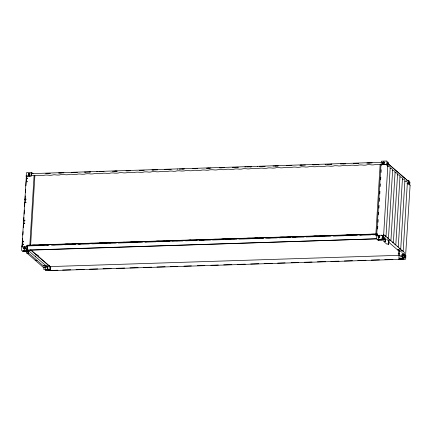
<?xml version="1.0" encoding="UTF-8"?>
<svg xmlns="http://www.w3.org/2000/svg" width="432" height="432" viewBox="0 0 432 432"><rect width="100%" height="100%" fill="white"/><g stroke="black" fill="none" stroke-linecap="round" stroke-linejoin="round"><path stroke-width="0.65" d="M21.956 246.904L26.341 176.164M30.159 245.527L27.059 245.273L26.973 246.656L21.805 246.856L21.627 250.387L23.128 251.694L28.318 251.548L28.388 250.366M26.141 176.256L26.509 172.638L31.531 172.465L33.075 173.794M22.151 247.077L22.232 245.727M22.437 242.363L22.685 238.324M22.891 234.959L23.096 231.595M23.344 227.556L23.549 224.192M23.755 220.828L23.96 217.463M24.165 214.099L24.413 210.06M24.619 206.696L24.824 203.332M25.034 199.967L25.277 195.928M25.483 192.564L25.693 189.2M25.898 185.83L26.147 181.753L27.437 181.71L26.185 181.586L26.59 181.57L26.795 178.189L26.379 178.205L27.653 178.162L26.519 178.573L26.33 178.238M26.347 178.427L26.471 176.413L26.131 176.191M23.134 250.436L23.128 251.694M26.779 250.387L26.714 251.451L24.754 251.478L24.818 250.355M24.889 249.226L24.959 248.119L23.846 247.163M29.36 176.099L29.479 174.182M24.791 251.51L24.856 250.447M26.746 250.29L26.714 251.451M26.946 246.629L26.752 250.177L28.318 251.548M27.416 245.581C25.666 254.669 28.642 248.918 27.038 245.257L376.904 233.977L377.303 234.635M381.305 162.297L31.433 173.621L31.298 175.991L26.233 176.143M26.849 250.927L26.714 253.174L28.636 253.114L28.777 250.862M27.259 246.78L27.313 245.938M29.813 245.565L34.079 175.792M30.65 244.841L34.879 175.738M35.348 256.538L35.591 256.775L35.64 255.955M43.573 267.748L43.551 267.419L43.826 267.705M43.913 267.808L43.87 269.633L49.059 269.482L50.657 270.707M43.529 267.716L45.495 267.689L45.592 265.405L43.67 265.464M45.63 267.165L45.452 269.379L47.417 269.352L47.552 267.1L28.166 250.355M47.417 269.352L47.509 267.187L45.625 265.556L43.702 265.621M49.059 269.482L49.275 265.939L45.986 266.047M50.409 266.447L50.463 270.626L400.329 259.351L400.113 258.844M50.247 270.124L50.468 266.474M50.463 270.626L50.279 270.275M380.133 164.608L375.786 235.764L377.141 235.721M380.992 164.608L376.726 234.376L375.629 234.414A4.822 1.291 3.5 0 0 371.142 234.241A4.757 1.269 3.5 0 1 369.484 234.614M377.298 234.576L376.904 233.977M26.935 250.09L376.801 238.81L26.924 250.274M381.537 165.04L381.569 164.549L379.901 164.641A4.822 1.291 3.5 0 0 375.408 164.473A4.757 1.269 3.5 0 1 371.682 164.911A4.822 1.291 3.5 0 0 367.189 164.738A4.757 1.269 3.5 0 1 363.463 165.175A4.822 1.291 3.5 0 0 358.97 165.002A4.757 1.269 3.5 0 1 355.244 165.44A4.822 1.291 3.5 0 0 350.757 165.267A4.882 1.307 3.5 0 1 346.912 165.704A4.822 1.291 3.5 0 0 342.419 165.537A4.822 1.291 3.5 0 1 338.634 165.974A4.822 1.291 3.5 0 0 334.141 165.802A4.822 1.291 3.5 0 1 330.356 166.239A4.822 1.291 3.5 0 0 325.863 166.066A4.822 1.291 3.5 0 1 322.078 166.509A4.822 1.291 3.5 0 0 317.59 166.336A4.822 1.291 3.5 0 1 313.805 166.774A4.822 1.291 3.5 0 0 309.312 166.601A4.822 1.291 3.5 0 1 305.527 167.038A4.822 1.291 3.5 0 0 301.034 166.871A4.822 1.291 3.5 0 1 297.248 167.308A4.822 1.291 3.5 0 0 292.756 167.135A4.822 1.291 3.5 0 1 288.97 167.573A4.822 1.291 3.5 0 0 284.483 167.4A4.822 1.291 3.5 0 1 280.697 167.843A4.822 1.291 3.5 0 0 276.205 167.67A4.822 1.291 3.5 0 1 272.419 168.107A4.822 1.291 3.5 0 0 267.926 167.935A4.822 1.291 3.5 0 1 264.141 168.377A4.822 1.291 3.5 0 0 259.654 168.205A4.822 1.291 3.5 0 1 255.868 168.642A4.882 1.307 3.5 0 0 251.316 168.469A4.882 1.307 3.5 0 1 247.471 168.912A4.822 1.291 3.5 0 0 242.978 168.739A4.757 1.269 3.5 0 1 239.252 169.177A4.822 1.291 3.5 0 0 234.76 169.004A4.757 1.269 3.5 0 1 231.034 169.441A4.822 1.291 3.5 0 0 226.546 169.268A4.757 1.269 3.5 0 1 222.82 169.706A4.822 1.291 3.5 0 0 218.327 169.533A4.757 1.269 3.5 0 1 214.601 169.97A4.822 1.291 3.5 0 0 208.451 170.17A4.757 1.269 3.5 0 1 206.383 170.235A4.822 1.291 3.5 0 0 201.89 170.068A4.757 1.269 3.5 0 1 195.804 170.262A4.822 1.291 3.5 0 0 192.019 170.699A4.757 1.269 3.5 0 1 189.945 170.764A4.822 1.291 3.5 0 0 185.458 170.597A4.757 1.269 3.5 0 1 179.366 170.791A4.822 1.291 3.5 0 0 175.581 171.229A4.757 1.269 3.5 0 1 173.513 171.299A4.822 1.291 3.5 0 0 169.02 171.126A4.882 1.307 3.5 0 1 162.815 171.326A4.822 1.291 3.5 0 0 160.682 171.396A4.822 1.291 3.5 0 1 156.902 171.833A4.822 1.291 3.5 0 0 150.752 172.028A4.822 1.291 3.5 0 1 148.624 172.098A4.822 1.291 3.5 0 0 144.131 171.925A4.822 1.291 3.5 0 1 140.346 172.368A4.822 1.291 3.5 0 0 134.195 172.562A4.822 1.291 3.5 0 1 132.068 172.633A4.822 1.291 3.5 0 0 127.58 172.46A4.822 1.291 3.5 0 1 123.795 172.897A4.822 1.291 3.5 0 0 119.302 172.73A4.822 1.291 3.5 0 1 113.152 172.924A4.822 1.291 3.5 0 0 109.366 173.367A4.822 1.291 3.5 0 1 107.239 173.432A4.822 1.291 3.5 0 0 102.746 173.259A4.822 1.291 3.5 0 1 98.96 173.702A4.822 1.291 3.5 0 0 94.473 173.529A4.822 1.291 3.5 0 1 90.688 173.966A4.822 1.291 3.5 0 0 84.537 174.166A4.822 1.291 3.5 0 1 80.044 173.993A4.822 1.291 3.5 0 0 77.917 174.064A4.822 1.291 3.5 0 1 71.771 174.258A4.882 1.307 3.5 0 0 69.584 174.328A4.882 1.307 3.5 0 1 65.74 174.771A4.822 1.291 3.5 0 0 59.589 174.971A4.757 1.269 3.5 0 1 55.156 174.798A4.822 1.291 3.5 0 0 53.028 174.863A4.757 1.269 3.5 0 1 49.302 175.3A4.822 1.291 3.5 0 0 44.809 175.127A4.757 1.269 3.5 0 1 38.723 175.327A4.822 1.291 3.5 0 0 34.938 175.765L31.336 175.462M377.287 235.926L377.352 233.68M377.638 228.971L377.8 226.276M378.049 222.237L378.216 219.548M378.502 214.834L378.664 212.144M378.913 208.105L379.08 205.416M379.323 201.377L379.534 198.013M379.777 193.973L379.944 191.279M380.23 186.57L380.398 183.875M380.641 179.842L380.808 177.147M381.094 172.438L381.262 169.744M381.656 235.197L383.665 236.558L383.373 240.084L378.184 240.268L378.4 236.725L379.717 236.682M382.833 164.29L382.941 162.518L384.221 162.475M383.416 238.891L387.806 165.85L386.435 164.63M383.967 241.661L384.107 239.409L385.409 239.366L385.274 241.618L383.929 241.623L386.743 244.069L387.936 243.977L388.46 244.431L388.973 240.203M385.409 239.366L383.449 237.659L382.142 237.713L382.007 239.96L382.174 237.865L383.481 237.821L385.366 239.452L385.274 241.618M388.066 244.096L388.438 244.291L388.757 243.081L388.935 240.17M399.033 249.523L399.076 253.487L399.438 253.924L399.049 253.206M398.925 258.206L404.114 258.017L404.406 254.491L405.859 255.744L405.664 259.2L400.469 259.535L398.925 258.206L399.141 254.659M400.594 258.298L400.491 259.54M402.84 255.733L404.147 255.69L402.262 254.059L402.089 256.16L402.23 253.908L404.19 255.604L402.883 255.647L402.748 257.899L402.84 255.733L401.895 254.918M402.71 257.861L404.055 257.855L404.26 254.491L402.559 252.974M410.092 185.193L408.726 183.827L408.92 180.355L406.879 180.349M405.578 255.879L410.108 185.139L408.343 183.838M27.211 247.034L27.119 245.992M38.691 256.959L38.734 256.268M22.151 246.812L22.032 245.479M385.29 241.31L384.977 241.618M402.111 255.852L401.798 256.16M31.509 172.46L31.266 175.964L26.422 176.121M46.888 266.301L48.8 265.934M387.947 165.397L388.076 163.55L386.559 163.577M399.298 253.822L398.115 253.903L400.826 256.235M28.129 174.965L29.246 174.145M405.869 255.809L404.282 255.895M383.357 236.266L383.67 235.953L383.465 234.463M404.104 254.2L404.357 252.434L383.611 234.5M25.067 199.217C28.004 198.909 24.613 199.762 25.045 199.244M24.862 202.597L26.163 202.549L24.862 202.759M23.576 223.603L24.878 223.555L23.593 223.765M22.486 241.396C25.715 241.105 20.99 241.261 22.939 241.207L22.734 244.588L22.302 244.609M22.28 244.777L23.593 244.561L22.351 244.604M24.014 220.417L25.083 220.174L23.96 220.423M377.163 235.364L377.222 235.683M25.11 199.211L25.51 199.195L25.304 202.576L24.899 202.592M23.825 220.217L24.224 220.201L24.019 223.582L23.614 223.598M30.164 173.588L28.49 173.578M384.55 162.162L383.006 162.184M28.598 173.939L29.878 173.896M386.775 162.394L388.179 162.421L387.985 165.893L386.343 164.587M45.706 173.437L50.431 173.286M58.525 173.027L63.92 172.849M72.014 172.589L77.409 172.417M85.504 172.152L90.229 172.001M98.998 171.72L103.718 171.569M112.487 171.283L117.207 171.131M125.977 170.851L130.696 170.699M144.191 170.262L139.466 170.413A1.453 0.389 3.5 0 1 141.28 170.402M152.285 170.003L157.68 169.83M171.169 169.393L165.775 169.565A1.453 0.389 3.5 0 0 164.484 169.555M179.264 169.133L183.989 168.982M192.753 168.696L197.478 168.545M206.248 168.264L210.967 168.107M219.737 167.827L224.456 167.675M233.226 167.395L237.951 167.238M246.715 166.957L251.44 166.806M259.535 166.547L264.929 166.369M273.024 166.109L278.419 165.937M286.513 165.672L291.913 165.499M300.002 165.24L305.402 165.067M313.497 164.803L318.892 164.63M326.986 164.371L331.706 164.219M340.475 163.933L345.2 163.782M353.295 163.523L358.69 163.35M366.784 163.085L372.179 162.913M382.865 163.696L384.102 163.609M406.955 183.395L408.704 183.314L408.802 181.467M407.306 183.87L408.726 183.827M27.027 245.441L376.893 234.16M27.988 245.916L35.392 245.678M38.086 245.592L48.865 245.246M51.554 245.16L62.332 244.809M65.027 244.723L75.8 244.377M78.494 244.291L89.267 243.94M91.962 243.853L102.735 243.508M104.755 243.443L116.203 243.076M118.222 243.011L129.67 242.638M131.69 242.573L142.468 242.228M145.163 242.141L155.936 241.79M158.63 241.704L169.403 241.358M172.098 241.272L182.871 240.926M185.566 240.84L197.014 240.467M199.033 240.403L210.481 240.035M212.501 239.971L223.274 239.62M225.968 239.533L236.747 239.188M238.766 239.123L250.214 238.756M252.234 238.691L263.682 238.318M265.702 238.253L277.15 237.886M279.169 237.821L290.617 237.449M292.637 237.384L304.085 237.017M306.104 236.952L317.552 236.585M319.572 236.52L331.02 236.147M333.045 236.083L343.818 235.737M346.513 235.651L357.286 235.3M359.98 235.213L370.753 234.868M372.773 234.803L377.487 234.652M381.715 235.219L376.812 235.348L376.618 238.896L378.184 240.268M23.274 248.173L25.904 248.092M382.347 236.596L383.665 236.558M384.059 239.495L385.366 239.452M28.658 252.812L26.73 252.877L43.681 267.673M37.044 260.383L35.143 260.145M399.049 249.988L397.705 249.734L399.6 251.37M399.659 255.307L50.155 266.576L30.823 249.858M45.587 267.251L47.509 267.187M400.766 256.192L402.127 256.192M50.474 270.448L57.888 270.205M62.608 270.054L70.697 269.795M76.091 269.622L84.181 269.357M89.575 269.185L97.664 268.925M103.054 268.753L111.148 268.488M116.537 268.315L124.627 268.056M130.021 267.883L138.11 267.619M143.505 267.446L151.594 267.187M156.983 267.014L165.073 266.749M170.467 266.576L177.881 266.339M183.951 266.144L191.365 265.901M197.435 265.707L204.849 265.469M210.913 265.275L218.327 265.032M223.722 264.859L231.811 264.6M237.206 264.427L245.295 264.163M250.69 263.99L258.779 263.731M264.168 263.558L272.257 263.293M277.652 263.12L285.066 262.883M291.136 262.688L298.55 262.451M304.614 262.251L312.034 262.013M317.423 261.841L325.512 261.581M330.907 261.403L338.996 261.144M344.39 260.971L352.48 260.712M357.874 260.534L365.963 260.275M371.353 260.102L379.442 259.843M384.836 259.664L392.926 259.405M398.32 259.232L400.34 259.168M31.277 172.87L31.703 172.919A2.155 0.578 3.5 0 1 32.319 173.453M386.392 161.033L388.13 162.367M386.402 161.033L381.375 161.185L381.132 164.684L386.203 164.538M404.023 254.502L405.788 255.803M387.59 166.363L389.113 166.471L390.22 167.427L385.997 236.482L384.89 235.521M390.042 168.485L391.57 168.593L392.677 169.549L388.449 238.599L387.347 237.643M392.499 170.608L394.022 170.716L395.129 171.671L390.906 240.721L389.799 239.765L388.784 239.69M394.951 172.724L396.473 172.838L397.58 173.794L393.358 242.843L392.251 241.888M397.402 174.847L398.93 174.955L400.032 175.91L395.809 244.966L394.702 244.01M399.859 176.969L401.382 177.077L402.489 178.033L398.266 247.082L397.159 246.127M402.311 179.091L403.834 179.199L404.941 180.155L400.718 249.205L399.611 248.249M404.762 181.208L406.285 181.321L407.392 182.277L403.169 251.327L402.062 250.371L401.047 250.295M386.408 164.576L381.278 164.754L381.548 165.035M381.877 235.224L385.673 238.372M408.532 181.429L387.79 163.49L405.497 178.848M406.507 179.723L408.024 181.035M386.651 239.215L388.876 241.191M398.774 249.696L401.614 252.153M398.153 249.496L399.173 250.376M388.438 241.979L399.119 251.219M37.433 254.918L38.453 255.803M49.275 265.939L50.868 267.316M30.704 250.052L50.171 266.884M28.598 253.082L45.495 267.689M35.305 256.462L35.591 256.775M400.135 259.178L400.118 258.908M398.893 251.872L399.044 253.589M180.176 240.646A4.757 1.269 3.5 0 0 181.186 240.365A4.822 1.291 3.5 0 1 185.679 240.538A4.757 1.269 3.5 0 0 187.747 240.473A4.822 1.291 3.5 0 1 190.982 240.025M177.46 240.802A4.757 1.269 3.5 0 1 175.1 240.565A4.822 1.291 3.5 0 0 171.315 241.002A4.757 1.269 3.5 0 1 169.247 241.067A4.822 1.291 3.5 0 0 166.882 240.829M137.716 242.114A4.822 1.291 3.5 0 1 136.08 242.136A4.822 1.291 3.5 0 0 129.929 242.336A4.822 1.291 3.5 0 1 128.909 242.406M114.016 242.779A4.822 1.291 3.5 0 0 115.036 242.498A4.822 1.291 3.5 0 1 119.524 242.671A4.822 1.291 3.5 0 0 123.309 242.233A4.822 1.291 3.5 0 1 124.335 242.163M110.651 242.908A4.822 1.291 3.5 0 1 108.886 242.698A4.822 1.291 3.5 0 0 106.758 242.768A4.822 1.291 3.5 0 1 102.973 243.205A4.822 1.291 3.5 0 0 99.5 242.962M195.966 240.208A4.757 1.269 3.5 0 0 197.624 239.836A4.822 1.291 3.5 0 1 202.117 240.008A4.757 1.269 3.5 0 0 204.185 239.944M126.646 242.244A4.822 1.291 3.5 0 1 127.802 242.406M164.306 241.045A4.882 1.307 3.5 0 1 158.544 241.094A4.822 1.291 3.5 0 0 156.416 241.164A4.822 1.291 3.5 0 1 154.759 241.537M84.056 243.497A4.822 1.291 3.5 0 0 80.271 243.934A4.822 1.291 3.5 0 1 75.778 243.761A4.822 1.291 3.5 0 0 73.651 243.832A4.822 1.291 3.5 0 1 72.635 244.112M88.549 243.67A4.822 1.291 3.5 0 0 90.202 243.297A4.822 1.291 3.5 0 1 94.694 243.47A4.822 1.291 3.5 0 0 96.822 243.405M139.865 241.699A4.822 1.291 3.5 0 1 141.993 241.628A4.822 1.291 3.5 0 0 148.138 241.429A4.822 1.291 3.5 0 1 150.271 241.364M206.863 239.501A4.822 1.291 3.5 0 1 210.335 239.744A4.757 1.269 3.5 0 0 214.061 239.306A4.822 1.291 3.5 0 1 217.993 239.393M56.981 244.372A4.757 1.269 3.5 0 1 50.89 244.566A4.822 1.291 3.5 0 0 48.762 244.636A4.757 1.269 3.5 0 1 47.104 245.003M59.108 244.301A4.822 1.291 3.5 0 1 61.468 244.544M62.035 244.555A4.882 1.307 3.5 0 0 65.313 244.102A4.882 1.307 3.5 0 1 67.5 244.031A4.822 1.291 3.5 0 0 69.865 244.269M43.88 244.912A4.822 1.291 3.5 0 0 40.543 244.901A4.757 1.269 3.5 0 1 34.452 245.095A4.822 1.291 3.5 0 0 32.324 245.165M221.26 239.323A4.757 1.269 3.5 0 0 222.275 239.042A4.822 1.291 3.5 0 1 226.768 239.215A4.757 1.269 3.5 0 0 230.494 238.777A4.822 1.291 3.5 0 1 231.514 238.707M233.215 238.739A4.822 1.291 3.5 0 1 234.43 238.864M237.055 238.88A4.757 1.269 3.5 0 0 238.712 238.513A4.822 1.291 3.5 0 1 243.205 238.685A4.882 1.307 3.5 0 0 244.89 238.658M247.05 238.243A4.882 1.307 3.5 0 1 251.597 238.415A4.822 1.291 3.5 0 0 255.382 237.973A4.822 1.291 3.5 0 1 257.51 237.908M262.003 238.075A4.822 1.291 3.5 0 0 263.66 237.708A4.822 1.291 3.5 0 1 268.153 237.881A4.822 1.291 3.5 0 0 271.49 237.595M274.066 237.373A4.822 1.291 3.5 0 1 276.431 237.611M276.982 237.622A4.822 1.291 3.5 0 0 280.211 237.173A4.822 1.291 3.5 0 1 284.704 237.346M287.474 237.184A4.822 1.291 3.5 0 0 288.49 236.909A4.822 1.291 3.5 0 1 292.982 237.076A4.822 1.291 3.5 0 0 296.768 236.639A4.822 1.291 3.5 0 1 298.345 236.563M303.388 236.741A4.822 1.291 3.5 0 0 305.046 236.374A4.822 1.291 3.5 0 1 309.533 236.547A4.822 1.291 3.5 0 0 311.666 236.477M313.81 236.061A4.822 1.291 3.5 0 1 317.812 236.277A4.822 1.291 3.5 0 0 321.597 235.84A4.822 1.291 3.5 0 1 324.934 235.85M328.86 235.85A4.822 1.291 3.5 0 0 329.875 235.575A4.822 1.291 3.5 0 1 334.368 235.742A4.822 1.291 3.5 0 0 338.153 235.305M340.875 235.267A4.822 1.291 3.5 0 1 342.641 235.478M343.78 235.478A4.882 1.307 3.5 0 0 346.486 235.035A4.822 1.291 3.5 0 1 350.978 235.208A4.757 1.269 3.5 0 0 352.053 235.208M354.704 234.77A4.822 1.291 3.5 0 1 359.197 234.943A4.757 1.269 3.5 0 0 362.923 234.506A4.822 1.291 3.5 0 1 365.051 234.441M287.604 165.688A1.453 0.389 3.5 0 1 289.748 165.667M275.249 166.082A1.453 0.389 3.5 0 1 277.565 166.115M262.807 166.536A1.453 0.389 3.5 0 1 265.037 166.46M367.918 163.096A1.453 0.389 3.5 0 1 370.062 163.075M355.563 163.496A1.453 0.389 3.5 0 1 357.88 163.523M343.121 163.944A1.453 0.389 3.5 0 1 345.352 163.874M330.718 164.403A1.453 0.389 3.5 0 1 331.911 164.144M325.112 164.376A1.453 0.389 3.5 0 1 326.187 164.365M318.357 164.797A1.453 0.389 3.5 0 1 318.616 164.646M312.584 164.808A1.453 0.389 3.5 0 1 314.053 164.792M300.078 165.24A1.453 0.389 3.5 0 1 301.909 165.224M250.403 166.99A1.453 0.389 3.5 0 1 251.597 166.73M244.798 166.968A1.453 0.389 3.5 0 1 245.873 166.957M170.089 169.576A1.453 0.389 3.5 0 1 170.856 169.333M151.956 169.987A1.453 0.389 3.5 0 1 153.635 170.003M126.981 170.867A1.453 0.389 3.5 0 1 129.119 170.845M114.62 171.261A1.453 0.389 3.5 0 1 116.937 171.293M102.179 171.715A1.453 0.389 3.5 0 1 104.004 171.563M96.719 171.725A1.453 0.389 3.5 0 1 97.378 171.72M89.775 172.168A1.453 0.389 3.5 0 1 90.542 171.925M84.17 172.147A1.453 0.389 3.5 0 1 85.471 172.163M71.642 172.573A1.453 0.389 3.5 0 1 73.321 172.595M59.141 173.011A1.453 0.389 3.5 0 1 61.16 173.038M46.667 173.453A1.453 0.389 3.5 0 1 48.805 173.432M257.558 166.536A1.453 0.389 3.5 0 1 257.774 166.531M238.043 167.389A1.453 0.389 3.5 0 1 238.302 167.233M232.27 167.395A1.453 0.389 3.5 0 1 233.95 167.416M219.764 167.832A1.453 0.389 3.5 0 1 221.594 167.816M207.295 168.275A1.453 0.389 3.5 0 1 209.434 168.253M194.935 168.674A1.453 0.389 3.5 0 1 197.251 168.701M182.493 169.123A1.453 0.389 3.5 0 1 184.318 168.977M177.244 169.123A1.453 0.389 3.5 0 1 177.692 169.128M403.504 258.217A0.794 0.718 -49.2 0 1 402.203 258.26M49.118 269.638A0.794 0.718 -49.2 0 1 47.817 269.681M382.504 237.789L382.547 238.172A1.588 0.502 88.2 0 0 383.044 238.604L383.184 237.427A0.988 0.313 88.2 0 0 382.93 236.207A0.988 0.313 88.2 0 0 382.558 236.887L382.504 237.789M387.709 163.28L387.655 164.317A0.988 0.313 88.2 0 1 387.283 165.002A0.988 0.313 88.2 0 1 387.034 163.777L387.169 162.605A1.588 0.502 88.2 0 1 387.666 163.037L387.709 163.28M404.681 256.964L404.725 257.348A1.588 0.502 88.2 0 0 405.221 257.78L405.362 256.603A0.988 0.313 88.2 0 0 405.108 255.382A0.988 0.313 88.2 0 0 404.735 256.063L404.681 256.964M409.887 182.455L409.833 183.492A0.988 0.313 88.2 0 1 409.46 184.178A0.988 0.313 88.2 0 1 409.212 182.952L409.347 181.78A1.588 0.502 88.2 0 1 409.844 182.212L409.887 182.455M23.166 250.76L23.117 250.798A2.155 0.578 3.5 0 0 23.733 251.332L27.567 251.208A2.155 0.578 3.5 0 0 26.946 250.673L23.166 250.76M45.344 269.935L45.295 269.973A2.155 0.578 3.5 0 0 45.911 270.508L49.745 270.383A2.155 0.578 3.5 0 0 49.124 269.849L45.344 269.935M377.552 239.333L377.503 239.371A2.155 0.578 3.5 0 0 378.119 239.906L381.953 239.782A2.155 0.578 3.5 0 0 381.332 239.247L377.552 239.333M399.73 258.509L399.681 258.547A2.155 0.578 3.5 0 0 400.297 259.081L404.131 258.957A2.155 0.578 3.5 0 0 403.51 258.422L399.73 258.509M29.797 173.74A0.794 0.718 -49.2 0 0 28.372 174.166A2.506 2.279 -49.2 0 0 28.399 175.408A0.794 0.718 -49.2 0 0 29.819 174.982A2.506 2.279 -49.2 0 0 29.797 173.74M382.882 162.362A2.506 2.279 -49.2 0 0 382.784 163.982A0.794 0.718 -49.2 0 0 384.08 163.939A2.506 2.279 -49.2 0 0 384.259 162.697A0.794 0.718 -49.2 0 0 382.882 162.362M379.582 237.53A2.506 2.279 -49.2 0 0 379.679 235.91A0.794 0.718 -49.2 0 0 378.378 235.948A2.506 2.279 -49.2 0 0 378.205 237.195A0.794 0.718 -49.2 0 0 379.582 237.53M24.667 246.974A0.794 0.718 -49.2 0 0 23.873 247.757A2.506 2.279 -49.2 0 0 23.895 248.999A0.794 0.718 -49.2 0 0 25.196 248.956A2.506 2.279 -49.2 0 0 25.375 247.709A0.794 0.718 -49.2 0 0 24.667 246.974"/></g></svg>
